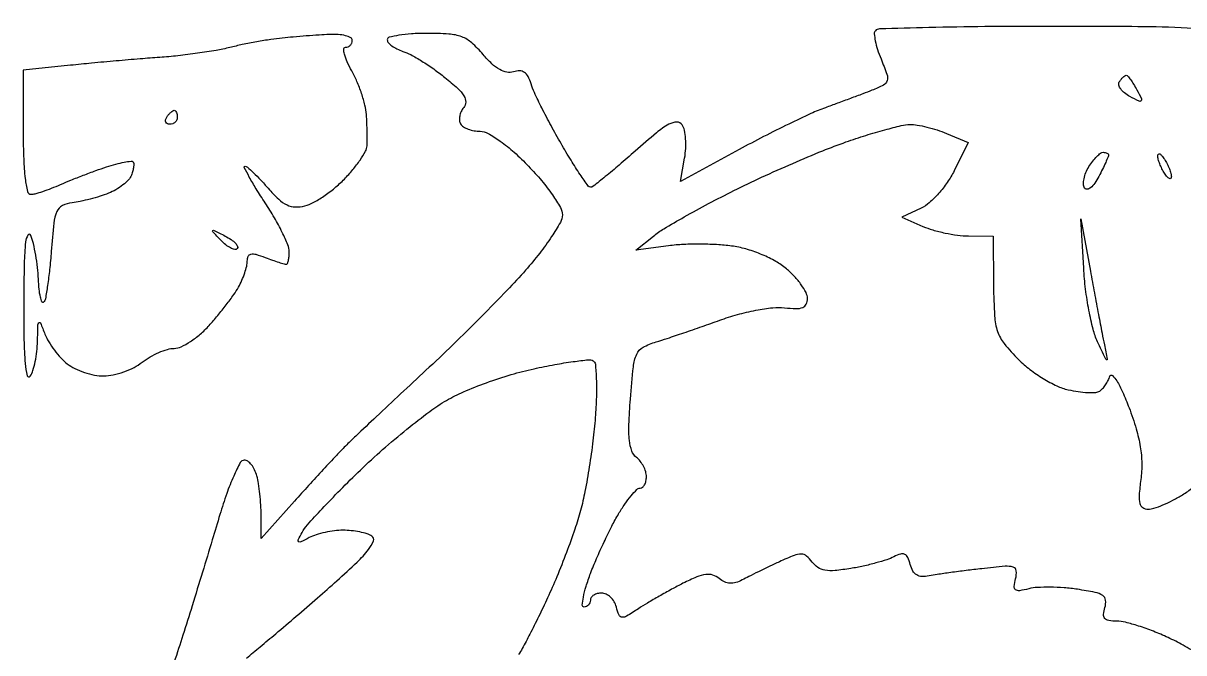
# Model space of a CAD drawing. Extents: x 0 to 102, y 0 to 135.
# Drawn here: x 0 to 14.02, y 113.57 to 121.19 of the extents above; entities that cross this region are included whole.
import ezdxf

# ---------------------------------------------------------------- set-up
doc = ezdxf.new("R2010")
doc.units = 0
doc.header["$MEASUREMENT"] = 0

msp = doc.modelspace()

# ---------------------------------------------------------------- linework, layer by layer
for points in [[(14.139632, 121.121976, 0.012332), (13.53638, 121.142213, 0.002218), (12.412201, 121.1472, 0.002406), (11.617587, 121.143376, 0.00386), (10.939766, 121.131618, 0.000845), (10.346438, 121.115739, 0.19153), (10.296354, 121.094154, 0.219293), (10.28262, 121.05695, 0.029272), (10.29431, 120.971921, 0.029427), (10.321565, 120.866934, 0.02074), (10.363884, 120.752531, -0.013675), (10.435292, 120.567566, -0.156685), (10.437622, 120.490511, -0.205895), (10.39373, 120.436972, -0.026149), (10.25478, 120.373972, -0.002804), (10.143365, 120.331043, -0.001214), (9.994643, 120.275106, -0.001201), (9.836173, 120.216376, -0.001595), (9.691736, 120.163763, 0.020904), (9.517521, 120.092572, 0.005675), (9.248269, 119.965455, 0.005732), (8.945772, 119.814111, 0.005927), (8.65019, 119.657504), (7.942008, 119.271474), (7.991297, 119.553687, 0.030774), (8.004361, 119.670492, 0.03073), (8.002998, 119.788073, 0.032275), (7.988864, 119.890172, 0.095418), (7.961915, 119.955299, 0.261248), (7.896294, 119.989222, 0.119308), (7.80026, 119.962494, 0.046453), (7.65035, 119.859543, 0.00834), (7.393334, 119.638049, -0.004747), (7.201948, 119.470702, -0.007266), (7.032609, 119.329666, -0.003096), (6.886271, 119.212836, -0.168454), (6.85329, 119.2014, -0.244734), (6.824557, 119.21636, -0.004859), (6.728322, 119.35672, -0.010408), (6.618752, 119.527484, -0.006655), (6.498268, 119.73015, -0.006905), (6.377298, 119.946801, -0.007536), (6.265929, 120.160534, -0.007123), (6.176064, 120.346076, -0.03665), (6.135467, 120.452785, 0.047545), (6.100175, 120.539809, 0.122116), (6.055539, 120.59036, 0.147307), (5.998208, 120.608847, 0.081869), (5.924898, 120.59822, -0.122741), (5.84395, 120.593108, -0.083369), (5.756732, 120.624702, -0.060837), (5.661576, 120.694875, -0.028594), (5.556483, 120.806184, 0.035707), (5.419339, 120.947366, 0.093034), (5.298594, 121.020237, 0.073161), (5.142717, 121.053687, 0.016334), (4.869962, 121.0626, 0.015758), (4.689495, 121.056911, 0.025763), (4.537486, 121.039423, 0.023563), (4.422974, 121.014636, 0.339875), (4.3992, 120.983701, 0.182761), (4.412241, 120.949215, 0.053596), (4.454755, 120.910346, 0.046075), (4.515931, 120.873553, 0.035528), (4.588324, 120.844776, -0.047624), (4.682228, 120.804796, -0.014718), (4.815199, 120.7274, -0.014574), (4.9596, 120.631612, -0.015526), (5.095089, 120.529488, -0.016278), (5.247742, 120.39841, -0.068389), (5.324703, 120.305575, -0.139902), (5.345838, 120.23141, -0.174834), (5.321682, 120.164518, 0.064187), (5.290946, 120.115983, 0.06363), (5.273411, 120.061098, 0.069393), (5.271114, 120.008439, 0.115154), (5.28521, 119.966506, 0.115338), (5.318948, 119.932621, 0.049421), (5.376558, 119.90414, 0.04535), (5.446734, 119.884738, 0.044805), (5.519546, 119.8782, -0.128438), (5.616686, 119.852828, -0.028255), (5.763308, 119.759375, -0.026411), (5.931672, 119.624126, -0.018559), (6.106753, 119.455481, -0.017865), (6.262756, 119.281607, -0.022161), (6.394512, 119.108735, -0.021199), (6.490602, 118.957001, -0.131281), (6.5142, 118.868674, -0.130014), (6.489959, 118.777024, -0.01715), (6.383731, 118.604326, -0.018956), (6.240126, 118.404721, -0.014855), (6.07005, 118.199186, -0.010964), (5.846947, 117.95627, -0.004454), (5.533072, 117.634993, -0.004404), (5.18931, 117.295372, -0.005594), (4.865741, 116.988242, 0.000895), (4.559103, 116.702612, 0.001018), (4.266358, 116.427825, 0.000923), (4.018607, 116.193456, 0.00569), (3.892747, 116.0712, 0.008092), (3.784235, 115.959821, 0.002501), (3.624417, 115.788671, 0.0025), (3.447581, 115.59546, 0.002746), (3.278156, 115.4064), (2.8764, 114.9531), (2.875245, 115.2372, 0.014948), (2.871076, 115.359906, 0.011416), (2.859444, 115.493761, 0.011573), (2.842767, 115.618735, 0.026514), (2.823078, 115.71165, 0.0465), (2.7961, 115.784476, 0.056479), (2.757428, 115.846085, 0.066502), (2.713565, 115.88816, 0.159276), (2.671222, 115.902, 0.278241), (2.622822, 115.872806, 0.015825), (2.543154, 115.709403, 0.020499), (2.458321, 115.497624, 0.013251), (2.376857, 115.24635, -0.00168), (2.284692, 114.937916, -0.000833), (2.165801, 114.54721, -0.000827), (2.041185, 114.142522, -0.001212), (1.93012, 113.787, -0.005276), (1.823516, 113.460693, -0.005688)], [(14.21161, 113.54929, 0.011977), (14.014156, 113.664425, 0.01676), (13.8321, 113.757001, 0.015751), (13.655771, 113.832679, 0.015952), (13.475766, 113.896761, 0.015948), (13.315901, 113.942422, 0.0606), (13.213049, 113.955374, -0.036697), (13.115479, 113.962958, -0.176676), (13.067406, 113.989262, -0.207529), (13.051951, 114.037323, -0.052351), (13.06887, 114.119636, 0.103849), (13.077706, 114.207365, 0.222699), (13.043253, 114.264217, 0.097175), (12.949669, 114.303122, 0.012849), (12.737255, 114.340579, 0.018296), (12.575429, 114.358823, 0.016299), (12.406328, 114.366112, 0.016584), (12.253845, 114.362654, 0.047551), (12.149209, 114.346746, -0.022269), (12.036715, 114.323781, -0.205269), (11.989529, 114.335733, -0.263743), (11.972567, 114.375621, -0.035541), (11.989936, 114.468577, 0.085151), (11.998147, 114.563936, 0.309026), (11.961694, 114.608697, 0.094274), (11.863243, 114.618568, 0.006307), (11.580061, 114.589962, 0.003056), (11.39255, 114.567466, 0.003065), (11.205524, 114.542702, 0.002994), (11.042652, 114.519124, 0.012227), (10.944205, 114.501799, -0.060383), (10.858354, 114.495086, -0.127167), (10.794847, 114.514422, -0.129152), (10.749287, 114.561844, -0.063264), (10.71782, 114.640141, 0.042694), (10.687659, 114.725104, 0.178505), (10.650134, 114.763056, 0.185744), (10.597971, 114.766737, 0.0468), (10.517815, 114.733754, -0.042013), (10.434383, 114.698487, -0.012455), (10.301543, 114.658696, -0.012403), (10.149415, 114.621254, -0.013077), (9.998266, 114.592128, -0.017873), (9.808166, 114.567571, -0.064765), (9.68656, 114.572026, -0.101666), (9.600808, 114.605149, -0.092306), (9.531619, 114.670298, 0.05961), (9.463677, 114.743163, 0.175213), (9.400339, 114.766597, 0.097988), (9.313486, 114.750083, 0.012079), (9.135453, 114.673253, 0.003105), (9.011263, 114.615125, 0.002699), (8.881847, 114.55271, 0.002715), (8.76533, 114.494952, 0.007986), (8.686021, 114.453501, -0.053285), (8.60902, 114.42175, -0.087234), (8.53907, 114.413981, -0.092059), (8.473327, 114.43056, -0.06562), (8.408905, 114.471099, 0.09931), (8.331999, 114.512591, 0.107689), (8.247313, 114.51957, 0.066602), (8.136942, 114.489578, 0.017787), (7.971385, 114.412865, 0.00717), (7.834449, 114.340908, 0.005133), (7.683332, 114.256691, 0.005184), (7.541003, 114.173477, 0.011081), (7.433238, 114.105675, -0.009816), (7.290082, 114.0151, -0.156816), (7.234964, 114.001997, -0.283327), (7.199019, 114.028198, -0.03325), (7.166208, 114.126467, 0.07046), (7.139305, 114.190731, 0.06985), (7.095553, 114.245211, 0.075634), (7.042242, 114.281974, 0.113669), (6.98742, 114.2946, 0.060868), (6.935865, 114.288301, 0.079473), (6.892203, 114.269749, 0.097394), (6.862972, 114.242266, 0.156778), (6.8526, 114.21, -0.089191), (6.846792, 114.1777, -0.095074), (6.830136, 114.150251, -0.09988), (6.805302, 114.131887, -0.109843), (6.776128, 114.1254, -0.434859), (6.75494, 114.148124, -0.030044), (6.767634, 114.245184, -0.027813), (6.80063, 114.376754, -0.015448), (6.854598, 114.533175, -0.011485), (6.927292, 114.712006, -0.007761), (7.017984, 114.912617, -0.007821), (7.111749, 115.103913, -0.015416), (7.193226, 115.252275, -0.016928), (7.269142, 115.371526, -0.023735), (7.345352, 115.472148, -0.021446), (7.41362, 115.547132, -0.199941), (7.453156, 115.5636, 0.176457), (7.482252, 115.574198, 0.092668), (7.507003, 115.60435, 0.072816), (7.523759, 115.649249, 0.052997), (7.5294, 115.702323, 0.072895), (7.520606, 115.762319, 0.046366), (7.494133, 115.827888, 0.045674), (7.455288, 115.888801, 0.062066), (7.409343, 115.934973, -0.141579), (7.353295, 116.012555, -0.060311), (7.324588, 116.13864, -0.035493), (7.318303, 116.332385, -0.009419), (7.336049, 116.641395, -0.007086), (7.371462, 117.032179, -0.079584), (7.41192, 117.182222, -0.162298), (7.489546, 117.266557, -0.053969), (7.646456, 117.332375, 0.007398), (7.781503, 117.374763, 0.00237), (7.98089, 117.441651, 0.002363), (8.202195, 117.518229, 0.00264), (8.414732, 117.594163, -0.020514), (8.628598, 117.662058, -0.018986), (8.852876, 117.714195, -0.019409), (9.056187, 117.745261, -0.057321), (9.197282, 117.745021, 0.021736), (9.338804, 117.734707, 0.103653), (9.418169, 117.748926, 0.18987), (9.459972, 117.788588, 0.109535), (9.4752, 117.857267, 0.119398), (9.458228, 117.927329, 0.035348), (9.400528, 118.022288, 0.033266), (9.318284, 118.123333, 0.03041), (9.220998, 118.215856, 0.046199), (9.093356, 118.304532, 0.028432), (8.929119, 118.385492, 0.027836), (8.750794, 118.449675, 0.035259), (8.579901, 118.487772, 0.022198), (8.403155, 118.506302, 0.013021), (8.190551, 118.51354, 0.013009), (7.977145, 118.509693, 0.021552), (7.797753, 118.494021), (7.4025, 118.442252), (7.614, 118.611986, -0.034226), (7.74083, 118.700225, -0.006321), (7.987033, 118.843418, -0.006757), (8.27989, 119.003645, -0.006111), (8.5869, 119.161489, -0.007704), (8.921693, 119.322084, -0.00561), (9.298597, 119.490687, -0.005669), (9.659759, 119.642566, -0.01239), (9.9405, 119.748867, -0.008233), (10.180473, 119.828582, -0.009501), (10.411803, 119.896418, -0.008692), (10.609369, 119.946626, -0.053544), (10.713337, 119.959637, -0.045132), (10.800856, 119.953264, -0.018509), (10.917675, 119.929594, -0.018135), (11.042002, 119.894759, -0.022147), (11.155295, 119.852923), (11.416616, 119.743045), (11.246868, 119.399954, -0.036025), (11.16498, 119.260662, -0.030296), (11.059448, 119.125818, -0.031384), (10.947452, 119.014266, -0.070183), (10.84721, 118.948514), (10.6173, 118.840166), (10.8711, 118.728499, 0.032912), (10.989682, 118.685389, 0.018893), (11.137326, 118.648457, 0.018816), (11.289155, 118.622441, 0.029645), (11.421, 118.612826), (11.7171, 118.60882), (11.723387, 118.011933, 0.011241), (11.735508, 117.644893, 0.068002), (11.771636, 117.45834, 0.088732), (11.852989, 117.310861, 0.026084), (12.026652, 117.118068, 0.033581), (12.162452, 116.999379, 0.02588), (12.324957, 116.888353, 0.026481), (12.488371, 116.800205, 0.055032), (12.625123, 116.753092, 0.020538), (12.746454, 116.730919, 0.024856), (12.861702, 116.720521, 0.024667), (12.957673, 116.721389, 0.130837), (13.007123, 116.737697, 0.06696), (13.040928, 116.7669, 0.032454), (13.076006, 116.812125, 0.031472), (13.10698, 116.864758, 0.039248), (13.128568, 116.9172, -0.54447), (13.159692, 116.925531, -0.07214), (13.212689, 116.861468, -0.033208), (13.28279, 116.727054, -0.013627), (13.360469, 116.5365, -0.017757), (13.446672, 116.280088, -0.031475), (13.496601, 116.062814, -0.036446), (13.514458, 115.865134, -0.037776), (13.503034, 115.66935, 0.013216), (13.482416, 115.478064, 0.080448), (13.490305, 115.379181, 0.191023), (13.525879, 115.329103, 0.144912), (13.591083, 115.3098, 0.078181), (13.661838, 115.320932, 0.020507), (13.769895, 115.360755, 0.020315), (13.890733, 115.416868, 0.019557), (14.0082, 115.483264, 0.035068), (14.127913, 115.569395, 0.021939)], [(2.699013, 113.506333, -0.010074), (2.862251, 113.64601, 0.003917), (3.05102, 113.803548, 0.001746), (3.297309, 114.013867, 0.001728), (3.556381, 114.238233, 0.002339), (3.78883, 114.442876, 0.00929), (4.033757, 114.668827, 0.036012), (4.172198, 114.821945, 0.072533), (4.231151, 114.925317, 0.359056), (4.21183, 114.98442, 0.06752), (4.1538, 115.011074, 0.023968), (4.065065, 115.033524, 0.023276), (3.964065, 115.049133, 0.025344), (3.864888, 115.054705, 0.03234), (3.761244, 115.04856, 0.02311), (3.646701, 115.028887, 0.023452), (3.53884, 114.999824, 0.045358), (3.456635, 114.964996, -0.008735), (3.356094, 114.913428, -0.278692), (3.329653, 114.915737, -0.361396), (3.32395, 114.938402, -0.011692), (3.369743, 115.028446, -0.058711), (3.432755, 115.118382, -0.005807), (3.610947, 115.313517, -0.007261), (3.830129, 115.541288, -0.0057), (4.074097, 115.782006, -0.011588), (4.342653, 116.029256, -0.009978), (4.635896, 116.276746, -0.010093), (4.911012, 116.490638, -0.028414), (5.114276, 116.624931, -0.030633), (5.320007, 116.728348, -0.014288), (5.597744, 116.837982, -0.014095), (5.896651, 116.936773, -0.019141), (6.171776, 117.007828, -0.00814), (6.421841, 117.058045, -0.01173), (6.644682, 117.093652, -0.007587), (6.830489, 117.116021, -0.155963), (6.885019, 117.104695, -0.247518), (6.91264, 117.061725, -0.011868), (6.923609, 116.885799, -0.017101), (6.924552, 116.668525, -0.011249), (6.911464, 116.418792, -0.012002), (6.883537, 116.137216, -0.008518), (6.83928, 115.822927, -0.008605), (6.786719, 115.524148, -0.018011), (6.733522, 115.294224, -0.016328), (6.664821, 115.068977, -0.007892), (6.563015, 114.785222, -0.007818), (6.447526, 114.492596, -0.011133), (6.335159, 114.236724, -0.00441), (6.226163, 114.008104, -0.005524), (6.120878, 113.798113, -0.004493), (6.029146, 113.62395, -0.04242), (5.983008, 113.553307, -0.06465)]]:
    msp.add_lwpolyline(points, format="xyb")
for points in [[(3.70125, 121.049061, 0.004304), (3.574641, 121.041733, 0.002378), (3.420087, 121.030715, 0.00237), (3.263532, 121.018058, 0.00381), (3.1302, 121.005619, 0.012759), (2.992554, 120.98816, 0.006624), (2.821674, 120.959719, 0.006581), (2.646826, 120.92585, 0.009954), (2.4957, 120.891355, -0.018136), (2.330423, 120.856465, -0.007782), (2.107597, 120.821372, -0.007688), (1.868811, 120.791301, -0.010058), (1.6497, 120.771576, 0.003021), (1.414311, 120.753722, 0.001612), (1.123462, 120.728948, 0.001605), (0.826602, 120.701738, 0.002501), (0.57105, 120.676196), (0, 120.616234), (0, 119.866517, 0.008438), (0.0055, 119.540622, 0.022408), (0.023773, 119.308515, 0.024393), (0.051309, 119.150137, 0.350891), (0.092964, 119.1168, 0.067171), (0.144836, 119.1238, 0.012547), (0.23693, 119.151621, 0.013233), (0.343635, 119.18996, 0.011753), (0.452514, 119.23534, -0.008575), (0.575425, 119.287488, -0.004892), (0.725587, 119.346478, -0.004884), (0.877911, 119.402906, -0.008066), (1.007769, 119.447222, -0.011857), (1.1206, 119.480773, -0.017795), (1.220621, 119.504163, -0.012893), (1.302641, 119.518104, -0.236246), (1.32701, 119.50999, -0.191495), (1.335672, 119.489894, -0.037594), (1.333806, 119.44984, -0.034982), (1.324261, 119.400654, -0.026208), (1.307212, 119.348154, -0.095205), (1.272011, 119.291536, -0.03855), (1.205083, 119.229479, -0.036366), (1.120688, 119.172002, -0.038306), (1.030271, 119.12848, -0.017913), (0.928128, 119.092782, -0.011723), (0.808127, 119.058671, -0.011797), (0.689484, 119.030903, -0.022071), (0.5922, 119.014985, 0.087044), (0.472668, 118.979093, 0.17649), (0.40621, 118.908617, 0.07536), (0.369418, 118.768191, 0.007744), (0.3384, 118.425695, -0.007528), (0.318593, 118.205939, -0.010922), (0.293964, 118.012724, -0.006763), (0.267809, 117.852844, -0.154151), (0.246528, 117.812123, -0.528352), (0.226576, 117.815935, -0.047481), (0.207735, 117.873765, -0.03049), (0.192518, 117.968606, -0.014745), (0.184082, 118.091294, 0.018799), (0.173278, 118.231766, 0.014975), (0.151419, 118.382202, 0.015231), (0.122713, 118.520467, 0.036425), (0.090967, 118.620266, 0.619422), (0.056205, 118.623082, 0.110287), (0.02833, 118.539747, 0.020814), (0.012317, 118.27965, 0.003965), (0.006658, 117.8055, 0.004873), (0.009239, 117.355861, 0.01801), (0.023851, 117.07239, 0.038514), (0.048612, 116.923234, 0.657443), (0.0846, 116.9172, 0.06893), (0.116651, 116.985976, 0.02296), (0.144475, 117.093803, 0.022357), (0.164685, 117.217529, 0.023687), (0.173267, 117.3402, -0.002352), (0.178629, 117.537377, -0.198149), (0.190752, 117.564299, -0.52447), (0.207943, 117.560641, -0.0053), (0.262913, 117.4248, 0.042565), (0.308193, 117.333177, 0.025458), (0.376337, 117.232491, 0.025373), (0.45498, 117.13848, 0.039757), (0.5325, 117.067131, 0.053675), (0.622394, 117.011117, 0.032395), (0.73884, 116.963899, 0.032171), (0.862081, 116.931624, 0.047992), (0.9729, 116.920962, 0.053109), (1.085487, 116.932955, 0.032355), (1.214274, 116.96956, 0.032171), (1.338687, 117.023032, 0.048425), (1.4382, 117.0864, -0.034348), (1.531937, 117.149861, -0.029192), (1.638612, 117.203793, -0.030235), (1.741884, 117.241405, -0.069611), (1.823454, 117.253719, 0.10809), (1.907202, 117.27299, 0.034509), (2.019384, 117.335814, 0.032603), (2.138259, 117.425189, 0.031144), (2.246454, 117.53055, 0.01133), (2.349634, 117.649687, 0.00954), (2.453548, 117.780312, 0.009657), (2.543833, 117.903206, 0.026162), (2.60145, 117.994702, 0.024784), (2.64193, 118.076383, 0.021706), (2.676136, 118.165325, 0.022284), (2.699961, 118.248436, 0.058723), (2.7072, 118.309858, -0.099428), (2.718771, 118.367469, -0.249169), (2.750935, 118.3938, -0.121196), (2.811535, 118.391155, -0.019626), (2.924207, 118.353306, 0.005212), (3.01001, 118.321704, 0.007041), (3.088277, 118.295036, 0.004956), (3.154168, 118.274336, 0.073755), (3.178007, 118.2708, 0.298312), (3.192259, 118.280133, 0.042676), (3.203992, 118.314856, 0.037013), (3.212137, 118.363301, 0.02315), (3.2148, 118.420779, 0.098641), (3.198121, 118.504499, 0.015943), (3.129249, 118.656604, 0.017068), (3.035067, 118.832674, 0.014266), (2.923563, 119.012979, -0.00703), (2.815224, 119.182628, -0.012609), (2.731814, 119.325298, -0.00755), (2.670663, 119.440295, -0.560813), (2.679772, 119.4552, -0.182881), (2.707856, 119.444573, -0.009189), (2.781475, 119.377094, -0.013756), (2.866976, 119.291183, -0.009436), (2.959369, 119.189307, 0.024291), (3.086659, 119.057066, 0.077457), (3.18743, 118.987934, 0.104684), (3.286477, 118.963897, 0.068953), (3.403445, 118.976604, 0.063734), (3.503153, 119.015645, 0.024151), (3.630966, 119.093795, 0.023453), (3.763362, 119.19319, 0.026457), (3.880386, 119.300857, 0.020674), (3.982491, 119.414318, 0.023609), (4.070185, 119.531068, 0.023665), (4.134449, 119.635957, 0.109069), (4.154364, 119.70391, 0.016377), (4.15672, 119.771055, 0.005577), (4.155857, 119.86864, 0.005538), (4.152505, 119.976462, 0.006354), (4.146856, 120.079345, 0.043186), (4.129237, 120.192937, 0.02059), (4.08815, 120.335086, 0.020236), (4.032708, 120.481043, 0.027075), (3.970137, 120.608095, -0.020979), (3.914544, 120.71759, -0.04101), (3.88139, 120.809592, -0.063777), (3.872697, 120.872865, -0.416894), (3.893045, 120.8934, 0.100813), (3.924778, 120.899864, 0.098345), (3.951773, 120.918251, 0.097517), (3.969857, 120.945711, 0.097291), (3.9762, 120.978, 0.276446), (3.957276, 121.009612, 0.059831), (3.895433, 121.033772, 0.04646), (3.806605, 121.048112, 0.029111)], [(13.326516, 120.555, -0.221543), (13.3445, 120.54662, -0.016923), (13.378369, 120.503416, -0.020723), (13.416326, 120.446675, -0.014188), (13.454827, 120.379396, -0.008028), (13.510766, 120.270715, -0.327735), (13.50642, 120.246009, -0.31588), (13.481174, 120.242158, -0.007706), (13.370834, 120.299041, -0.044917), (13.306343, 120.341402, -0.067309), (13.259729, 120.389914, -0.09062), (13.237101, 120.436724, -0.20873), (13.242523, 120.474645, -0.028603), (13.264057, 120.505404, -0.034907), (13.287682, 120.531396, -0.037472), (13.31003, 120.549778, -0.154576)], [(1.823893, 120.132, -0.210953), (1.838159, 120.125701, -0.081139), (1.850241, 120.107149, -0.061769), (1.858464, 120.079789, -0.042167), (1.8612, 120.0474, -0.105053), (1.854342, 120.01512, -0.099167), (1.834882, 119.987651, -0.09642), (1.805807, 119.96924, -0.093332), (1.771607, 119.9628, -0.108972), (1.741579, 119.969423, -0.182303), (1.723691, 119.987651, -0.161196), (1.721059, 120.015074, -0.082592), (1.7343, 120.0474, -0.029505), (1.757057, 120.079783, -0.035638), (1.782186, 120.107149, -0.038439), (1.806065, 120.126455, -0.151918)], [(13.04875, 119.6244, -0.048813), (13.073338, 119.621994, -0.068813), (13.094127, 119.614815, -0.088996), (13.108126, 119.604229, -0.18865), (13.113, 119.59177, -0.102073), (13.10856, 119.570249, -0.004766), (13.078334, 119.501906, -0.007711), (13.040198, 119.421188, -0.005448), (12.994987, 119.33167, -0.032499), (12.945594, 119.249931, -0.06992), (12.89564, 119.196108, -0.134775), (12.853402, 119.177493, -0.29961), (12.822921, 119.191658, -0.137875), (12.809781, 119.23743, -0.052389), (12.816417, 119.30414, -0.046792), (12.83943, 119.379238, -0.04187), (12.876684, 119.451759, -0.024826), (12.922674, 119.517856, -0.03156), (12.971703, 119.573687, -0.032889), (13.017154, 119.613656, -0.165372)], [(13.7898, 119.5398, -0.026766), (13.82119, 119.485004, -0.024204), (13.847719, 119.425326, -0.024967), (13.866208, 119.369529, -0.067616), (13.871809, 119.3283, -0.190341), (13.864047, 119.30865, -0.335455), (13.847719, 119.305828, -0.102785), (13.821471, 119.3271, -0.027796), (13.7898, 119.3706, -0.026766), (13.75841, 119.425396, -0.024204), (13.731881, 119.485074, -0.024967), (13.713392, 119.540871, -0.067616), (13.707791, 119.5821, -0.190341), (13.715553, 119.60175, -0.335455), (13.731881, 119.604572, -0.102785), (13.758129, 119.5833, -0.027796)], [(12.894003, 118.1862, 0.000734), (12.942277, 117.924667, 0.000736), (12.991273, 117.663531, 0.000719), (13.034679, 117.435846, 0.002944), (13.062026, 117.2979, -0.001533), (13.097449, 117.121821, -0.605367), (13.089544, 117.115461, -0.183053), (13.074698, 117.129951, -0.000815), (12.980415, 117.333484, -0.045794), (12.926656, 117.485147, -0.015546), (12.875998, 117.713793, -0.015311), (12.835419, 117.971259, -0.017024), (12.812392, 118.221784), (12.777848, 118.8207)], [(2.439496, 118.612228, -0.029819), (2.51156, 118.569666, -0.05386), (2.563902, 118.525513, -0.082345), (2.590384, 118.486649, -0.314606), (2.585531, 118.459331, -0.253633), (2.555387, 118.450381, -0.066521), (2.506219, 118.467831, -0.05091), (2.447631, 118.505849, -0.032763), (2.387936, 118.560668, -0.002294), (2.290304, 118.66383, -0.404836), (2.290525, 118.67759, -0.323466), (2.305916, 118.680069, -0.001975)]]:
    msp.add_lwpolyline(points, format="xyb", close=True)

doc.saveas('drawing.dxf')
